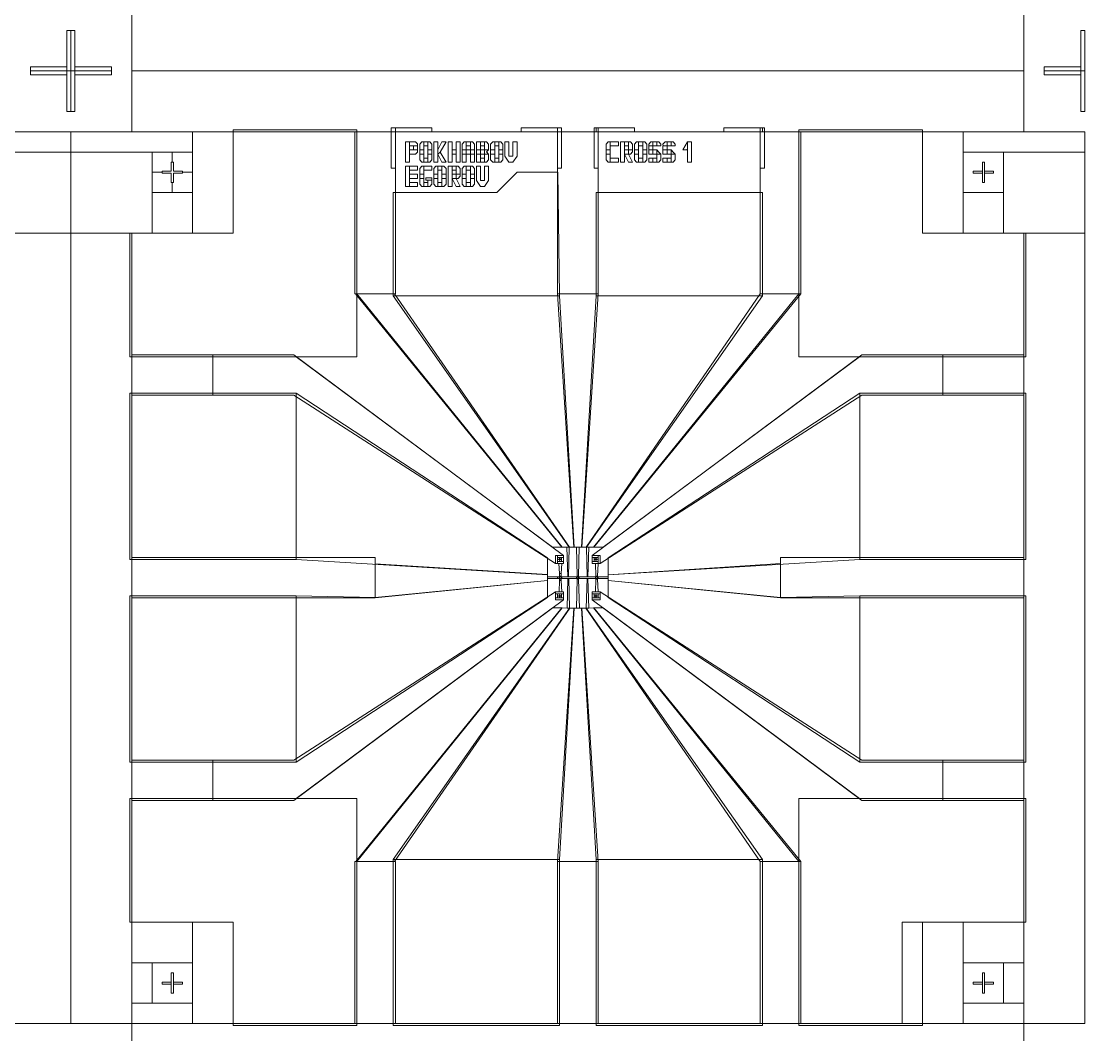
# Model space of a CAD drawing. Header units: millimetres. Extents: x -11355 to -1355, y 1102 to 18602.
# Drawn here: x -3978 to -1355, y 8724 to 11224 of the extents above; entities that cross this region are included whole.
import ezdxf

# ---------------------------------------------------------------- set-up
doc = ezdxf.new("R2010")
doc.units = ezdxf.units.MM
doc.header["$MEASUREMENT"] = 0
doc.layers.add('Etching', color=7, linetype='Continuous')
doc.layers.add('Ohmic', color=7, linetype='Continuous')
doc.layers.add('Mark', color=7, linetype='Continuous', plot=False)

msp = doc.modelspace()

# ---------------------------------------------------------------- linework, layer by layer
at = {"layer": 'Etching', "color": 242, "lineweight": 9}
for points in [[(-3705, 11101.5), (-1505, 11101.5), (-1505, 11251.5), (-3705, 11251.5), (-3705, 11101.5)], [(-3705, 10951.5), (-1505, 10951.5), (-1505, 11101.5), (-3705, 11101.5), (-3705, 10951.5)], [(-4155, 10901.5), (-3855, 10901.5), (-3855, 10951.5), (-4155, 10951.5), (-4155, 10901.5)], [(-3855, 10901.5), (-3555, 10901.5), (-3555, 10951.5), (-3855, 10951.5), (-3855, 10901.5)], [(-3555, 10701.5), (-3455, 10701.5), (-3455, 10951.5), (-3555, 10951.5), (-3555, 10701.5)], [(-3155, 10551.5), (-3055, 10551.5), (-3055, 10951.5), (-3155, 10951.5), (-3155, 10551.5)], [(-2655, 10551.5), (-2555, 10551.5), (-2555, 10951.5), (-2655, 10951.5), (-2655, 10551.5)], [(-2155, 10551.5), (-2055, 10551.5), (-2055, 10951.5), (-2155, 10951.5), (-2155, 10551.5)], [(-1755, 10701.5), (-1655, 10701.5), (-1655, 10951.5), (-1755, 10951.5), (-1755, 10701.5)], [(-1655, 10901.5), (-1355, 10901.5), (-1355, 10951.5), (-1655, 10951.5), (-1655, 10901.5)], [(-4055, 10701.5), (-3855, 10701.5), (-3855, 10901.5), (-4055, 10901.5), (-4055, 10701.5)], [(-3855, 10701.5), (-3655, 10701.5), (-3655, 10901.5), (-3855, 10901.5), (-3855, 10701.5)], [(-1555, 10701.5), (-1355, 10701.5), (-1355, 10901.5), (-1555, 10901.5), (-1555, 10701.5)], [(-3655, 10701.5), (-3555, 10701.5), (-3555, 10801.5), (-3655, 10801.5), (-3655, 10701.5)], [(-1655, 10701.5), (-1555, 10701.5), (-1555, 10801.5), (-1655, 10801.5), (-1655, 10701.5)], [(-4005, 8751.5), (-3855, 8751.5), (-3855, 10701.5), (-4005, 10701.5), (-4005, 8751.5)], [(-3855, 8751.5), (-3705, 8751.5), (-3705, 10701.5), (-3855, 10701.5), (-3855, 8751.5)], [(-1505, 8751.5), (-1355, 8751.5), (-1355, 10701.5), (-1505, 10701.5), (-1505, 8751.5)], [(-2644.303, 9926.332), (-3153.606, 10551.5), (-3057.169, 10551.5), (-2625.63, 9926.5), (-2644.303, 9926.332)], [(-2614.921, 9926.501), (-2655, 10551.5), (-2555, 10551.5), (-2595.079, 9926.501), (-2614.921, 9926.501)], [(-2565.697, 9926.332), (-2055, 10551.5), (-2155, 10551.5), (-2584.37, 9926.5), (-2565.697, 9926.332)], [(-3705, 10301.5), (-3505, 10301.5), (-3505, 10401.5), (-3705, 10401.5), (-3705, 10301.5)], [(-3305, 10401.5), (-3505, 10401.5), (-3505, 10301.5), (-3305, 10301.5), (-2660, 9886.5), (-2660, 9906.5), (-2640, 9906.5), (-3305, 10401.5)], [(-1905, 10401.5), (-1705, 10401.5), (-1705, 10301.5), (-1905, 10301.5), (-2550, 9886.5), (-2550, 9906.5), (-2570, 9906.5), (-1905, 10401.5)], [(-1705, 10301.5), (-1505, 10301.5), (-1505, 10401.5), (-1705, 10401.5), (-1705, 10301.5)], [(-2632, 9926.442), (-2626.674, 9926.5), (-2627.693, 9853.416), (-2629.535, 9853.416), (-2632, 9926.442)], [(-2606.911, 9854.819), (-2603.091, 9854.819), (-2602, 9926.501), (-2608, 9926.501), (-2606.911, 9854.819)], [(-2578, 9926.442), (-2583.326, 9926.5), (-2582, 9853.41), (-2580, 9853.41), (-2578, 9926.442)], [(-3705, 9801.5), (-3105, 9801.5), (-3105, 9901.5), (-3705, 9901.5), (-3705, 9801.5)], [(-2660, 9886.5), (-2655, 9886.5), (-2655, 9906.5), (-2660, 9906.5), (-2660, 9886.5)], [(-2655, 9901.5), (-2640, 9901.5), (-2640, 9906.5), (-2655, 9906.5), (-2655, 9901.5)], [(-2655, 9886.5), (-2640, 9886.5), (-2640, 9891.5), (-2655, 9891.5), (-2655, 9886.5)], [(-2645, 9891.5), (-2640, 9891.5), (-2640, 9901.5), (-2645, 9901.5), (-2645, 9891.5)], [(-2570, 9901.5), (-2555, 9901.5), (-2555, 9906.5), (-2570, 9906.5), (-2570, 9901.5)], [(-2570, 9891.5), (-2565, 9891.5), (-2565, 9901.5), (-2570, 9901.5), (-2570, 9891.5)], [(-2570, 9886.5), (-2555, 9886.5), (-2555, 9891.5), (-2570, 9891.5), (-2570, 9886.5)], [(-2555, 9886.5), (-2550, 9886.5), (-2550, 9906.5), (-2555, 9906.5), (-2555, 9886.5)], [(-2105, 9801.5), (-1505, 9801.5), (-1505, 9901.5), (-2105, 9901.5), (-2105, 9801.5)], [(-2680.011, 9858.92), (-2680, 9844.148), (-3105, 9801.5), (-3105, 9885.362), (-2680.011, 9858.92)], [(-2644.205, 9886.5), (-2651.465, 9886.5), (-2649.927, 9861.5), (-2646.107, 9861.5), (-2644.205, 9886.5)], [(-2649.927, 9854.819), (-2646.107, 9854.819), (-2646.107, 9861.5), (-2649.927, 9861.5), (-2649.927, 9854.819)], [(-2561.342, 9886.5), (-2555, 9886.5), (-2556.41, 9854.819), (-2560.23, 9854.819), (-2561.342, 9886.5)], [(-2530.001, 9858.687), (-2530.002, 9844.147), (-2105, 9801.5), (-2105, 9886.121), (-2530.001, 9858.687)], [(-2680.004, 9849.59), (-2655.017, 9849.59), (-2655.017, 9853.41), (-2680.006, 9853.41), (-2680.004, 9849.59)], [(-2655.017, 9849.59), (-2651.337, 9849.59), (-2651.337, 9853.41), (-2655.017, 9853.41), (-2655.017, 9849.59)], [(-2644.678, 9816.5), (-2651.419, 9816.5), (-2649.927, 9844.5), (-2646.107, 9844.5), (-2644.678, 9816.5)], [(-2651.337, 9849.59), (-2649.927, 9851), (-2649.927, 9852), (-2651.337, 9853.41), (-2651.337, 9849.59)], [(-2648.52, 9853.41), (-2647.52, 9853.41), (-2646.107, 9854.819), (-2649.927, 9854.819), (-2648.52, 9853.41)], [(-2649.927, 9848.18), (-2646.107, 9848.18), (-2647.52, 9849.59), (-2648.52, 9849.59), (-2649.927, 9848.18)], [(-2646.107, 9844.5), (-2649.927, 9844.5), (-2649.927, 9848.18), (-2646.107, 9848.18), (-2646.107, 9844.5)], [(-2646.107, 9851), (-2644.697, 9849.59), (-2644.697, 9853.41), (-2646.107, 9852), (-2646.107, 9851)], [(-2644.697, 9853.41), (-2608.321, 9853.41), (-2608.321, 9849.59), (-2644.697, 9849.59), (-2644.697, 9853.41)], [(-2631.605, 9776.56), (-2625.63, 9776.5), (-2627.494, 9849.587), (-2629.425, 9849.587), (-2631.605, 9776.56)], [(-2608.321, 9849.59), (-2606.911, 9851), (-2606.911, 9852), (-2608.321, 9853.41), (-2608.321, 9849.59)], [(-2606.911, 9848.18), (-2603.091, 9848.18), (-2600.511, 9776.501), (-2608.032, 9776.501), (-2606.911, 9848.18)], [(-2605.504, 9853.41), (-2604.504, 9853.41), (-2603.091, 9854.819), (-2606.911, 9854.819), (-2605.504, 9853.41)], [(-2606.911, 9848.18), (-2603.091, 9848.18), (-2604.504, 9849.59), (-2605.504, 9849.59), (-2606.911, 9848.18)], [(-2603.091, 9851), (-2601.681, 9849.59), (-2601.681, 9853.41), (-2603.091, 9852), (-2603.091, 9851)], [(-2601.681, 9849.59), (-2561.64, 9849.59), (-2561.64, 9853.41), (-2601.681, 9853.41), (-2601.681, 9849.59)], [(-2578.249, 9776.561), (-2584.37, 9776.5), (-2582, 9849.589), (-2580, 9849.59), (-2578.249, 9776.561)], [(-2561.711, 9816.5), (-2555.034, 9816.5), (-2556.41, 9848.18), (-2560.23, 9848.18), (-2561.711, 9816.5)], [(-2561.64, 9849.59), (-2560.23, 9851), (-2560.23, 9852), (-2561.64, 9853.41), (-2561.64, 9849.59)], [(-2558.823, 9853.41), (-2557.823, 9853.41), (-2556.41, 9854.819), (-2560.23, 9854.819), (-2558.823, 9853.41)], [(-2560.23, 9848.18), (-2556.41, 9848.18), (-2557.823, 9849.59), (-2558.823, 9849.59), (-2560.23, 9848.18)], [(-2556.41, 9851), (-2555, 9849.59), (-2555, 9853.41), (-2556.41, 9852), (-2556.41, 9851)], [(-2530.001, 9849.584), (-2555, 9849.59), (-2555, 9853.41), (-2530.002, 9853.41), (-2530.001, 9849.584)], [(-3305, 9301.5), (-3505, 9301.5), (-3505, 9401.5), (-3305, 9401.5), (-2660, 9816.5), (-2660, 9796.5), (-2640, 9796.5), (-3305, 9301.5)], [(-2660, 9811.5), (-2640, 9811.5), (-2640, 9816.5), (-2660, 9816.5), (-2660, 9811.5)], [(-2660, 9801.5), (-2655, 9801.5), (-2655, 9811.5), (-2660, 9811.5), (-2660, 9801.5)], [(-2645, 9801.5), (-2640, 9801.5), (-2640, 9811.5), (-2645, 9811.5), (-2645, 9801.5)], [(-2570, 9811.5), (-2550, 9811.5), (-2550, 9816.5), (-2570, 9816.5), (-2570, 9811.5)], [(-1905, 9301.5), (-1705, 9301.5), (-1705, 9401.5), (-1905, 9401.5), (-2550, 9816.5), (-2550, 9796.5), (-2570, 9796.5), (-1905, 9301.5)], [(-2570, 9801.5), (-2565, 9801.5), (-2565, 9811.5), (-2570, 9811.5), (-2570, 9801.5)], [(-2555, 9801.5), (-2550, 9801.5), (-2550, 9811.5), (-2555, 9811.5), (-2555, 9801.5)], [(-2660, 9796.5), (-2640, 9796.5), (-2640, 9801.5), (-2660, 9801.5), (-2660, 9796.5)], [(-2570, 9796.5), (-2550, 9796.5), (-2550, 9801.5), (-2570, 9801.5), (-2570, 9796.5)], [(-2644.303, 9776.668), (-3152.605, 9151.5), (-3056.832, 9151.5), (-2624.63, 9776.5), (-2644.303, 9776.668)], [(-2615, 9776.5), (-2655, 9151.5), (-2555, 9151.5), (-2595, 9776.501), (-2615, 9776.5)], [(-2565.697, 9776.668), (-2055, 9151.5), (-2155, 9151.5), (-2585.37, 9776.5), (-2565.697, 9776.668)], [(-3705, 9301.5), (-3505, 9301.5), (-3505, 9401.5), (-3705, 9401.5), (-3705, 9301.5)], [(-1705, 9301.5), (-1505, 9301.5), (-1505, 9401.5), (-1705, 9401.5), (-1705, 9301.5)], [(-3155, 8751.5), (-3055, 8751.5), (-3055, 9151.5), (-3155, 9151.5), (-3155, 8751.5)], [(-2655, 8751.5), (-2555, 8751.5), (-2555, 9151.5), (-2655, 9151.5), (-2655, 8751.5)], [(-2155, 8751.5), (-2055, 8751.5), (-2055, 9151.5), (-2155, 9151.5), (-2155, 8751.5)], [(-3705, 8901.5), (-3555, 8901.5), (-3555, 9001.5), (-3705, 9001.5), (-3705, 8901.5)], [(-3555, 8751.5), (-3455, 8751.5), (-3455, 9001.5), (-3555, 9001.5), (-3555, 8751.5)], [(-1805, 8751.5), (-1655, 8751.5), (-1655, 9001.5), (-1805, 9001.5), (-1805, 8751.5)], [(-1655, 8901.5), (-1505, 8901.5), (-1505, 9001.5), (-1655, 9001.5), (-1655, 8901.5)], [(-3705, 8801.5), (-3655, 8801.5), (-3655, 8901.5), (-3705, 8901.5), (-3705, 8801.5)], [(-1555, 8801.5), (-1505, 8801.5), (-1505, 8901.5), (-1555, 8901.5), (-1555, 8801.5)], [(-3705, 8751.5), (-3555, 8751.5), (-3555, 8801.5), (-3705, 8801.5), (-3705, 8751.5)], [(-1655, 8751.5), (-1505, 8751.5), (-1505, 8801.5), (-1655, 8801.5), (-1655, 8751.5)], [(-3705, 8601.5), (-1505, 8601.5), (-1505, 8751.5), (-3705, 8751.5), (-3705, 8601.5)]]:
    msp.add_lwpolyline(points, dxfattribs=at)
at = {"layer": 'Mark', "color": 250, "lineweight": 9}
for points in [[(-3655, 10901.5), (-3605, 10901.5), (-3605, 10876.5), (-3607.5, 10876.5), (-3607.5, 10854), (-3630, 10854), (-3630, 10851.5), (-3655, 10851.5), (-3655, 10901.5)], [(-3555, 10901.5), (-3605, 10901.5), (-3605, 10876.5), (-3602.5, 10876.5), (-3602.5, 10854), (-3580, 10854), (-3580, 10851.5), (-3555, 10851.5), (-3555, 10901.5)], [(-3655, 10801.5), (-3605, 10801.5), (-3605, 10826.5), (-3607.5, 10826.5), (-3607.5, 10849), (-3630, 10849), (-3630, 10851.5), (-3655, 10851.5), (-3655, 10801.5)], [(-3555, 10801.5), (-3605, 10801.5), (-3605, 10826.5), (-3602.5, 10826.5), (-3602.5, 10849), (-3580, 10849), (-3580, 10851.5), (-3555, 10851.5), (-3555, 10801.5)]]:
    msp.add_lwpolyline(points, dxfattribs=at)
at = {"layer": 'Ohmic', "color": 114, "lineweight": 9}
for points in [[(-3865, 11101.5), (-3855, 11101.5), (-3855, 11201.5), (-3865, 11201.5), (-3865, 11101.5)], [(-3855, 11101.5), (-3845, 11101.5), (-3845, 11201.5), (-3855, 11201.5), (-3855, 11101.5)], [(-1365, 11101.5), (-1355, 11101.5), (-1355, 11201.5), (-1365, 11201.5), (-1365, 11101.5)], [(-3955, 11111.5), (-3955, 11101.5), (-3865, 11101.5), (-3865, 11111.5), (-3955, 11111.5)], [(-3955, 11091.5), (-3955, 11101.5), (-3865, 11101.5), (-3865, 11091.5), (-3955, 11091.5)], [(-3865, 11001.5), (-3855, 11001.5), (-3855, 11101.5), (-3865, 11101.5), (-3865, 11001.5)], [(-3855, 11001.5), (-3845, 11001.5), (-3845, 11101.5), (-3855, 11101.5), (-3855, 11001.5)], [(-3755, 11111.5), (-3755, 11101.5), (-3845, 11101.5), (-3845, 11111.5), (-3755, 11111.5)], [(-3755, 11091.5), (-3755, 11101.5), (-3845, 11101.5), (-3845, 11091.5), (-3755, 11091.5)], [(-1455, 11111.5), (-1455, 11101.5), (-1365, 11101.5), (-1365, 11111.5), (-1455, 11111.5)], [(-1455, 11091.5), (-1455, 11101.5), (-1365, 11101.5), (-1365, 11091.5), (-1455, 11091.5)], [(-1365, 11001.5), (-1355, 11001.5), (-1355, 11101.5), (-1365, 11101.5), (-1365, 11001.5)], [(-3710, 10396.5), (-3150, 10396.5), (-3150, 10956.5), (-3455, 10956.5), (-3455, 10701.5), (-3710, 10701.5), (-3710, 10396.5)], [(-3065, 10861.5), (-3055, 10861.5), (-3055, 10961.5), (-3065, 10961.5), (-3065, 10861.5)], [(-2965, 10951.5), (-2965, 10961.5), (-3055, 10961.5), (-3055, 10951.5), (-2965, 10951.5)], [(-2745, 10951.5), (-2745, 10961.5), (-2655, 10961.5), (-2655, 10951.5), (-2745, 10951.5)], [(-2655, 10861.5), (-2645, 10861.5), (-2645, 10961.5), (-2655, 10961.5), (-2655, 10861.5)], [(-2565, 10861.5), (-2555, 10861.5), (-2555, 10961.5), (-2565, 10961.5), (-2565, 10861.5)], [(-2465, 10951.5), (-2465, 10961.5), (-2560, 10961.5), (-2560, 10951.5), (-2465, 10951.5)], [(-2245, 10951.5), (-2245, 10961.5), (-2150, 10961.5), (-2150, 10951.5), (-2245, 10951.5)], [(-2155, 10861.5), (-2145, 10861.5), (-2145, 10961.5), (-2155, 10961.5), (-2155, 10861.5)], [(-1500, 10396.5), (-2060, 10396.5), (-2060, 10956.5), (-1755, 10956.5), (-1755, 10701.5), (-1500, 10701.5), (-1500, 10396.5)], [(-3030, 10876.484), (-3020, 10876.484), (-3020, 10926.484), (-3030, 10926.484), (-3030, 10876.484)], [(-3020, 10926.484), (-3020, 10916.484), (-3000, 10916.484), (-3000, 10921.468), (-3005.597, 10926.484), (-3020, 10926.484)], [(-3010, 10906.484), (-3010, 10916.484), (-3000, 10916.484), (-3000, 10906.484), (-3010, 10906.484)], [(-2995, 10906.5), (-2985, 10906.5), (-2985, 10926.5), (-2989.984, 10926.5), (-2995, 10920.903), (-2995, 10906.5)], [(-2985, 10916.5), (-2975, 10916.5), (-2975, 10926.5), (-2985, 10926.5), (-2985, 10916.5)], [(-2965, 10906.5), (-2975, 10906.5), (-2975, 10926.5), (-2970.016, 10926.5), (-2965, 10920.903), (-2965, 10906.5)], [(-2960, 10876.484), (-2950, 10876.484), (-2950, 10926.484), (-2960, 10926.484), (-2960, 10876.484)], [(-2950, 10906.484), (-2940, 10926.484), (-2930, 10926.484), (-2944.433, 10901.484), (-2950, 10896.484), (-2950, 10906.484)], [(-2925, 10876.484), (-2915, 10876.484), (-2915, 10926.484), (-2925, 10926.484), (-2925, 10876.484)], [(-2905, 10876.484), (-2895, 10876.484), (-2895, 10926.484), (-2905, 10926.484), (-2905, 10876.484)], [(-2890, 10906.484), (-2880, 10906.484), (-2880, 10926.484), (-2884.984, 10926.484), (-2890, 10920.887), (-2890, 10906.484)], [(-2880, 10916.484), (-2870, 10916.484), (-2870, 10926.484), (-2880, 10926.484), (-2880, 10916.484)], [(-2860, 10906.484), (-2870, 10906.484), (-2870, 10926.484), (-2865.016, 10926.484), (-2860, 10920.887), (-2860, 10906.484)], [(-2855, 10906.484), (-2845, 10906.484), (-2845, 10926.484), (-2855, 10926.484), (-2855, 10906.484)], [(-2845, 10916.484), (-2835, 10916.484), (-2835, 10926.484), (-2845, 10926.484), (-2845, 10916.484)], [(-2825, 10906.484), (-2835, 10906.484), (-2835, 10926.484), (-2830.016, 10926.484), (-2825, 10920.887), (-2825, 10906.484)], [(-2820, 10906.484), (-2810, 10906.484), (-2810, 10926.484), (-2814.984, 10926.484), (-2820, 10920.887), (-2820, 10906.484)], [(-2810, 10916.484), (-2800, 10916.484), (-2800, 10926.484), (-2810, 10926.484), (-2810, 10916.484)], [(-2790, 10906.484), (-2800, 10906.484), (-2800, 10926.484), (-2795.016, 10926.484), (-2790, 10920.887), (-2790, 10906.484)], [(-2765, 10876.484), (-2775, 10876.484), (-2785, 10891.389), (-2785, 10926.484), (-2775, 10926.484), (-2775, 10891.389), (-2765, 10891.389), (-2765, 10926.484), (-2755, 10926.484), (-2755, 10891.389), (-2765, 10876.484)], [(-2535, 10906.484), (-2525, 10906.484), (-2525, 10926.484), (-2529.984, 10926.484), (-2535, 10920.887), (-2535, 10906.484)], [(-2525, 10916.484), (-2505, 10916.484), (-2505, 10926.484), (-2525, 10926.484), (-2525, 10916.484)], [(-2500, 10876.484), (-2490, 10876.484), (-2490, 10926.484), (-2500, 10926.484), (-2500, 10876.484)], [(-2490, 10926.484), (-2480, 10926.484), (-2480, 10916.484), (-2490, 10916.484), (-2490, 10926.484)], [(-2470, 10906.484), (-2480, 10906.484), (-2480, 10926.484), (-2475.016, 10926.484), (-2470, 10920.887), (-2470, 10906.484)], [(-2465, 10906.484), (-2455, 10906.484), (-2455, 10926.484), (-2459.984, 10926.484), (-2465, 10920.887), (-2465, 10906.484)], [(-2455, 10916.484), (-2445, 10916.484), (-2445, 10926.484), (-2455, 10926.484), (-2455, 10916.484)], [(-2435, 10906.484), (-2445, 10906.484), (-2445, 10926.484), (-2440.016, 10926.484), (-2435, 10920.887), (-2435, 10906.484)], [(-2429.975, 10916.484), (-2420, 10916.52), (-2420, 10926.52), (-2424.984, 10926.52), (-2430, 10920.923), (-2429.975, 10916.484)], [(-2430, 10906.484), (-2420, 10906.484), (-2420, 10916.484), (-2430, 10916.484), (-2430, 10906.484)], [(-2420, 10916.484), (-2410, 10916.484), (-2410, 10926.484), (-2420, 10926.484), (-2420, 10916.484)], [(-2400.025, 10916.448), (-2410, 10916.484), (-2410, 10926.484), (-2405.016, 10926.484), (-2400, 10920.887), (-2400.025, 10916.448)], [(-2394.975, 10916.484), (-2385, 10916.52), (-2385, 10926.52), (-2389.984, 10926.52), (-2395, 10920.923), (-2394.975, 10916.484)], [(-2395, 10906.484), (-2385, 10906.484), (-2385, 10916.484), (-2395, 10916.484), (-2395, 10906.484)], [(-2385, 10916.484), (-2375, 10916.484), (-2375, 10926.484), (-2385, 10926.484), (-2385, 10916.484)], [(-2365.025, 10916.448), (-2375, 10916.484), (-2375, 10926.484), (-2370.016, 10926.484), (-2365, 10920.887), (-2365.025, 10916.448)], [(-2334.846, 10909.797), (-2336.295, 10906.899), (-2346.283, 10906.955), (-2334.846, 10926.484), (-2334.846, 10909.797)], [(-2334.846, 10876.484), (-2324.846, 10876.484), (-2324.846, 10926.484), (-2334.846, 10926.484), (-2334.846, 10876.484)], [(-3020, 10896.484), (-3020, 10906.484), (-3000, 10906.484), (-3000, 10901.5), (-3005.597, 10896.484), (-3020, 10896.484)], [(-2995, 10896.5), (-2985, 10896.5), (-2985, 10906.5), (-2995, 10906.5), (-2995, 10896.5)], [(-2995, 10896.5), (-2985, 10896.5), (-2985, 10876.5), (-2989.984, 10876.5), (-2995, 10882.097), (-2995, 10896.5)], [(-2985, 10876.5), (-2975, 10876.5), (-2975, 10886.5), (-2985, 10886.5), (-2985, 10876.5)], [(-2975, 10896.5), (-2965, 10896.5), (-2965, 10906.5), (-2975, 10906.5), (-2975, 10896.5)], [(-2965, 10896.5), (-2975, 10896.5), (-2975, 10876.5), (-2970.016, 10876.5), (-2965, 10882.097), (-2965, 10896.5)], [(-2950, 10896.484), (-2940, 10876.484), (-2930, 10876.484), (-2944.433, 10901.484), (-2950, 10896.484)], [(-2915, 10896.484), (-2905, 10896.484), (-2905, 10906.484), (-2915, 10906.484), (-2915, 10896.484)], [(-2890, 10896.484), (-2880, 10896.484), (-2880, 10906.484), (-2890, 10906.484), (-2890, 10896.484)], [(-2890, 10896.484), (-2880, 10896.484), (-2880, 10876.484), (-2890, 10876.484), (-2890, 10896.484)], [(-2880, 10896.484), (-2870, 10896.484), (-2870, 10906.484), (-2880, 10906.484), (-2880, 10896.484)], [(-2870, 10896.484), (-2860, 10896.484), (-2860, 10906.484), (-2870, 10906.484), (-2870, 10896.484)], [(-2860, 10896.484), (-2870, 10896.484), (-2870, 10876.484), (-2860, 10876.484), (-2860, 10896.484)], [(-2855, 10896.484), (-2845, 10896.484), (-2845, 10906.484), (-2855, 10906.484), (-2855, 10896.484)], [(-2855, 10896.484), (-2845, 10896.484), (-2845, 10876.484), (-2855, 10876.484), (-2855, 10896.484)], [(-2845, 10896.484), (-2835, 10896.484), (-2835, 10906.484), (-2845, 10906.484), (-2845, 10896.484)], [(-2845, 10876.484), (-2835, 10876.484), (-2835, 10886.484), (-2845, 10886.484), (-2845, 10876.484)], [(-2835, 10906.484), (-2825, 10906.484), (-2830, 10902.19), (-2825, 10896.484), (-2835, 10896.484), (-2835, 10906.484)], [(-2825, 10896.484), (-2835, 10896.484), (-2835, 10876.484), (-2830.016, 10876.484), (-2825, 10882.081), (-2825, 10896.484)], [(-2820, 10896.484), (-2810, 10896.484), (-2810, 10906.484), (-2820, 10906.484), (-2820, 10896.484)], [(-2820, 10896.484), (-2810, 10896.484), (-2810, 10876.484), (-2814.984, 10876.484), (-2820, 10882.081), (-2820, 10896.484)], [(-2810, 10876.484), (-2800, 10876.484), (-2800, 10886.484), (-2810, 10886.484), (-2810, 10876.484)], [(-2800, 10896.484), (-2790, 10896.484), (-2790, 10906.484), (-2800, 10906.484), (-2800, 10896.484)], [(-2790, 10896.484), (-2800, 10896.484), (-2800, 10876.484), (-2795.016, 10876.484), (-2790, 10882.081), (-2790, 10896.484)], [(-2535, 10896.484), (-2525, 10896.484), (-2525, 10906.484), (-2535, 10906.484), (-2535, 10896.484)], [(-2535, 10896.484), (-2525, 10896.484), (-2525, 10876.484), (-2529.984, 10876.484), (-2535, 10882.081), (-2535, 10896.484)], [(-2525, 10876.484), (-2505, 10876.484), (-2505, 10886.484), (-2525, 10886.484), (-2525, 10876.484)], [(-2490, 10906.484), (-2480, 10906.484), (-2480, 10896.484), (-2490, 10896.484), (-2490, 10906.484)], [(-2490, 10896.484), (-2480, 10876.484), (-2470.012, 10876.54), (-2480, 10896.484), (-2490, 10896.484)], [(-2470.025, 10906.52), (-2480, 10906.484), (-2480, 10896.484), (-2475.016, 10896.484), (-2470, 10902.081), (-2470.025, 10906.52)], [(-2465, 10896.484), (-2455, 10896.484), (-2455, 10906.484), (-2465, 10906.484), (-2465, 10896.484)], [(-2465, 10896.484), (-2455, 10896.484), (-2455, 10876.484), (-2459.984, 10876.484), (-2465, 10882.081), (-2465, 10896.484)], [(-2455, 10876.484), (-2445, 10876.484), (-2445, 10886.484), (-2455, 10886.484), (-2455, 10876.484)], [(-2445, 10896.484), (-2435, 10896.484), (-2435, 10906.484), (-2445, 10906.484), (-2445, 10896.484)], [(-2435, 10896.484), (-2445, 10896.484), (-2445, 10876.484), (-2440.016, 10876.484), (-2435, 10882.081), (-2435, 10896.484)], [(-2430, 10896.484), (-2420, 10896.484), (-2420, 10906.484), (-2430, 10906.484), (-2430, 10896.484)], [(-2430, 10886.484), (-2420, 10886.484), (-2420, 10876.484), (-2430, 10876.484), (-2430, 10886.484)], [(-2420, 10896.484), (-2410, 10896.484), (-2410, 10906.484), (-2420, 10906.484), (-2420, 10896.484)], [(-2420, 10876.484), (-2410, 10876.484), (-2410, 10886.484), (-2420, 10886.484), (-2420, 10876.484)], [(-2410, 10906.484), (-2405, 10901.484), (-2400, 10896.484), (-2410, 10896.484), (-2410, 10906.484)], [(-2400, 10896.484), (-2410, 10896.484), (-2410, 10876.484), (-2405.016, 10876.484), (-2400, 10882.081), (-2400, 10896.484)], [(-2395, 10896.484), (-2385, 10896.484), (-2385, 10906.484), (-2395, 10906.484), (-2395, 10896.484)], [(-2395, 10886.484), (-2385, 10886.484), (-2385, 10876.484), (-2395, 10876.484), (-2395, 10886.484)], [(-2385, 10896.484), (-2375, 10896.484), (-2375, 10906.484), (-2385, 10906.484), (-2385, 10896.484)], [(-2385, 10876.484), (-2375, 10876.484), (-2375, 10886.484), (-2385, 10886.484), (-2385, 10876.484)], [(-2375, 10906.484), (-2370, 10901.484), (-2365, 10896.484), (-2375, 10896.484), (-2375, 10906.484)], [(-2365, 10896.484), (-2375, 10896.484), (-2375, 10876.484), (-2370.016, 10876.484), (-2365, 10882.081), (-2365, 10896.484)], [(-3030, 10816.484), (-3020, 10816.484), (-3020, 10866.484), (-3030, 10866.484), (-3030, 10816.484)], [(-3020, 10856.484), (-3000, 10856.484), (-3000, 10866.484), (-3020, 10866.484), (-3020, 10856.484)], [(-2995.038, 10846.484), (-2985.038, 10846.484), (-2985.038, 10866.484), (-2990.022, 10866.484), (-2995.038, 10860.887), (-2995.038, 10846.484)], [(-2985.038, 10856.484), (-2965.038, 10856.484), (-2965.038, 10866.484), (-2985.038, 10866.484), (-2985.038, 10856.484)], [(-2960.032, 10846.484), (-2950.032, 10846.484), (-2950.032, 10866.484), (-2955.016, 10866.484), (-2960.032, 10860.887), (-2960.032, 10846.484)], [(-2950.032, 10856.484), (-2940.032, 10856.484), (-2940.032, 10866.484), (-2950.032, 10866.484), (-2950.032, 10856.484)], [(-2930.032, 10846.484), (-2940.032, 10846.484), (-2940.032, 10866.484), (-2935.048, 10866.484), (-2930.032, 10860.887), (-2930.032, 10846.484)], [(-2925.038, 10816.484), (-2915.038, 10816.484), (-2915.038, 10866.484), (-2925.038, 10866.484), (-2925.038, 10816.484)], [(-2915.038, 10866.484), (-2905.038, 10866.484), (-2905.038, 10856.484), (-2915.038, 10856.484), (-2915.038, 10866.484)], [(-2895.038, 10846.484), (-2905.038, 10846.484), (-2905.038, 10866.484), (-2900.054, 10866.484), (-2895.038, 10860.887), (-2895.038, 10846.484)], [(-2890.038, 10846.484), (-2880.038, 10846.484), (-2880.038, 10866.484), (-2885.022, 10866.484), (-2890.038, 10860.887), (-2890.038, 10846.484)], [(-2880.038, 10856.484), (-2870.038, 10856.484), (-2870.038, 10866.484), (-2880.038, 10866.484), (-2880.038, 10856.484)], [(-2860.038, 10846.484), (-2870.038, 10846.484), (-2870.038, 10866.484), (-2865.054, 10866.484), (-2860.038, 10860.887), (-2860.038, 10846.484)], [(-2835.038, 10816.484), (-2845.038, 10816.484), (-2855.038, 10831.389), (-2855.038, 10866.484), (-2845.038, 10866.484), (-2845.038, 10831.389), (-2835.038, 10831.389), (-2835.038, 10866.484), (-2825.038, 10866.484), (-2825.038, 10831.389), (-2835.038, 10816.484)], [(-1607.5, 10826.5), (-1602.5, 10826.5), (-1602.5, 10876.5), (-1607.5, 10876.5), (-1607.5, 10826.5)], [(-3060, 10546.5), (-2650, 10546.5), (-2654, 10851.5), (-2755, 10851.5), (-2805, 10801.5), (-3060, 10801.5), (-3060, 10546.5)], [(-3020, 10836.484), (-3000, 10836.484), (-3000, 10846.484), (-3020, 10846.484), (-3020, 10836.484)], [(-2995.038, 10836.484), (-2985.038, 10836.484), (-2985.038, 10846.484), (-2995.038, 10846.484), (-2995.038, 10836.484)], [(-2995.038, 10836.484), (-2985.038, 10836.484), (-2985.038, 10816.484), (-2990.022, 10816.484), (-2995.038, 10822.081), (-2995.038, 10836.484)], [(-2965.05, 10837.766), (-2965.056, 10831.613), (-2979.677, 10831.673), (-2979.677, 10837.766), (-2975.038, 10837.766), (-2965.05, 10837.766)], [(-2965.056, 10831.613), (-2975.038, 10831.674), (-2975.038, 10816.484), (-2970.054, 10816.484), (-2965.038, 10822.081), (-2965.056, 10831.613)], [(-2960.032, 10836.484), (-2950.032, 10836.484), (-2950.032, 10846.484), (-2960.032, 10846.484), (-2960.032, 10836.484)], [(-2960.032, 10836.484), (-2950.032, 10836.484), (-2950.032, 10816.484), (-2955.016, 10816.484), (-2960.032, 10822.081), (-2960.032, 10836.484)], [(-2940.032, 10836.484), (-2930.032, 10836.484), (-2930.032, 10846.484), (-2940.032, 10846.484), (-2940.032, 10836.484)], [(-2930.032, 10836.484), (-2940.032, 10836.484), (-2940.032, 10816.484), (-2935.048, 10816.484), (-2930.032, 10822.081), (-2930.032, 10836.484)], [(-2915.038, 10846.484), (-2905.038, 10846.484), (-2905.038, 10836.484), (-2915.038, 10836.484), (-2915.038, 10846.484)], [(-2915.038, 10836.484), (-2905.038, 10816.484), (-2895.05, 10816.54), (-2905.038, 10836.484), (-2915.038, 10836.484)], [(-2895.063, 10846.52), (-2905.038, 10846.484), (-2905.038, 10836.484), (-2900.054, 10836.484), (-2895.038, 10842.081), (-2895.063, 10846.52)], [(-2890.038, 10836.484), (-2880.038, 10836.484), (-2880.038, 10846.484), (-2890.038, 10846.484), (-2890.038, 10836.484)], [(-2890.038, 10836.484), (-2880.038, 10836.484), (-2880.038, 10816.484), (-2885.022, 10816.484), (-2890.038, 10822.081), (-2890.038, 10836.484)], [(-2870.038, 10836.484), (-2860.038, 10836.484), (-2860.038, 10846.484), (-2870.038, 10846.484), (-2870.038, 10836.484)], [(-2860.038, 10836.484), (-2870.038, 10836.484), (-2870.038, 10816.484), (-2865.054, 10816.484), (-2860.038, 10822.081), (-2860.038, 10836.484)], [(-1630, 10854), (-1630, 10849), (-1607.5, 10849), (-1607.5, 10854), (-1630, 10854)], [(-1580, 10854), (-1580, 10849), (-1602.5, 10849), (-1602.5, 10854), (-1580, 10854)], [(-3020, 10816.484), (-3000, 10816.484), (-3000, 10826.484), (-3020, 10826.484), (-3020, 10816.484)], [(-2985.038, 10826.484), (-2975.038, 10826.484), (-2975.038, 10816.484), (-2985.038, 10816.484), (-2985.038, 10826.484)], [(-2950.032, 10816.484), (-2940.032, 10816.484), (-2940.032, 10826.484), (-2950.032, 10826.484), (-2950.032, 10816.484)], [(-2880.038, 10816.484), (-2870.038, 10816.484), (-2870.038, 10826.484), (-2880.038, 10826.484), (-2880.038, 10816.484)], [(-2560, 10546.5), (-2150, 10546.5), (-2150, 10801.5), (-2560, 10801.5), (-2560, 10546.5)], [(-3299.282, 10396.5), (-3150, 10396.5), (-3150, 10551.496), (-2643.303, 9926.332), (-2667.855, 9926.332), (-3299.282, 10396.5)], [(-2626.676, 9926.5), (-3060, 10546.5), (-2650, 10546.5), (-2613.921, 9926.501), (-2626.676, 9926.5)], [(-2583.324, 9926.5), (-2150, 10546.5), (-2560, 10546.5), (-2596.079, 9926.501), (-2583.324, 9926.5)], [(-1910.718, 10396.5), (-2060, 10396.5), (-2060, 10551.496), (-2566.697, 9926.332), (-2542.145, 9926.332), (-1910.718, 10396.5)], [(-3710, 9896.5), (-3300, 9896.5), (-3300, 10306.5), (-3710, 10306.5), (-3710, 9896.5)], [(-3300, 9896.5), (-3300, 10306.5), (-2680, 9900.368), (-2680.012, 9858.5), (-3300, 9896.5)], [(-1910, 9896.5), (-1910, 10306.5), (-2530, 9900.368), (-2530.001, 9858.5), (-1910, 9896.5)], [(-1910, 9896.5), (-1500, 9896.5), (-1500, 10306.5), (-1910, 10306.5), (-1910, 9896.5)], [(-2653, 9896), (-2653, 9897), (-2650.5, 9897), (-2650.5, 9896), (-2653, 9896)], [(-2650.5, 9893.5), (-2649.5, 9893.5), (-2649.5, 9899.5), (-2650.5, 9899.5), (-2650.5, 9893.5)], [(-2649.5, 9896), (-2649.5, 9897), (-2647, 9897), (-2647, 9896), (-2649.5, 9896)], [(-2560.5, 9896), (-2560.5, 9897), (-2563, 9897), (-2563, 9896), (-2560.5, 9896)], [(-2560.5, 9893.5), (-2559.5, 9893.5), (-2559.5, 9899.5), (-2560.5, 9899.5), (-2560.5, 9893.5)], [(-2557, 9896), (-2557, 9897), (-2559.5, 9897), (-2559.5, 9896), (-2557, 9896)], [(-3300, 9396.5), (-3300, 9568.954), (-3300, 9806.5), (-3105, 9802.5), (-2680, 9844.5), (-2680, 9802.668), (-3300, 9396.5)], [(-1910, 9396.5), (-1910, 9568.954), (-1910, 9806.5), (-2105, 9802.5), (-2530.002, 9844.5), (-2530, 9802.668), (-1910, 9396.5)], [(-2650.5, 9803.5), (-2649.5, 9803.5), (-2649.5, 9809.5), (-2650.5, 9809.5), (-2650.5, 9803.5)], [(-2560.5, 9803.5), (-2559.5, 9803.5), (-2559.5, 9809.5), (-2560.5, 9809.5), (-2560.5, 9803.5)], [(-3710, 9396.5), (-3300, 9396.5), (-3300, 9806.5), (-3710, 9806.5), (-3710, 9396.5)], [(-2653, 9806), (-2653, 9807), (-2650.5, 9807), (-2650.5, 9806), (-2653, 9806)], [(-2649.5, 9806), (-2649.5, 9807), (-2647, 9807), (-2647, 9806), (-2649.5, 9806)], [(-2560.5, 9806), (-2560.5, 9807), (-2563, 9807), (-2563, 9806), (-2560.5, 9806)], [(-2557, 9806), (-2557, 9807), (-2559.5, 9807), (-2559.5, 9806), (-2557, 9806)], [(-1910, 9396.5), (-1500, 9396.5), (-1500, 9806.5), (-1910, 9806.5), (-1910, 9396.5)], [(-3299.282, 9306.5), (-3150, 9306.5), (-3150, 9151.504), (-2643.303, 9776.668), (-2667.855, 9776.668), (-3299.282, 9306.5)], [(-2650, 9156.5), (-3060, 9156.5), (-2625.63, 9776.5), (-2614, 9776.5), (-2650, 9156.5)], [(-2560, 9156.5), (-2150, 9156.5), (-2584.37, 9776.5), (-2596, 9776.5), (-2560, 9156.5)], [(-1910.718, 9306.5), (-2060, 9306.5), (-2060, 9151.504), (-2566.697, 9776.668), (-2542.145, 9776.668), (-1910.718, 9306.5)], [(-3710, 9306.5), (-3150, 9306.5), (-3150, 8746.5), (-3455, 8746.5), (-3455, 9001.5), (-3710, 9001.5), (-3710, 9306.5)], [(-1500, 9306.5), (-2060, 9306.5), (-2060, 8746.5), (-1755, 8746.5), (-1755, 9001.5), (-1500, 9001.5), (-1500, 9306.5)], [(-3060, 8746.5), (-2650, 8746.5), (-2650, 9156.5), (-3060, 9156.5), (-3060, 8746.5)], [(-2560, 8746.5), (-2150, 8746.5), (-2150, 9156.5), (-2560, 9156.5), (-2560, 8746.5)], [(-3607.5, 8826.5), (-3602.5, 8826.5), (-3602.5, 8876.5), (-3607.5, 8876.5), (-3607.5, 8826.5)], [(-1607.5, 8826.5), (-1602.5, 8826.5), (-1602.5, 8876.5), (-1607.5, 8876.5), (-1607.5, 8826.5)], [(-3630, 8854), (-3630, 8849), (-3607.5, 8849), (-3607.5, 8854), (-3630, 8854)], [(-3580, 8854), (-3580, 8849), (-3602.5, 8849), (-3602.5, 8854), (-3580, 8854)], [(-1630, 8854), (-1630, 8849), (-1607.5, 8849), (-1607.5, 8854), (-1630, 8854)], [(-1580, 8854), (-1580, 8849), (-1602.5, 8849), (-1602.5, 8854), (-1580, 8854)]]:
    msp.add_lwpolyline(points, dxfattribs=at)

doc.saveas('drawing.dxf')
